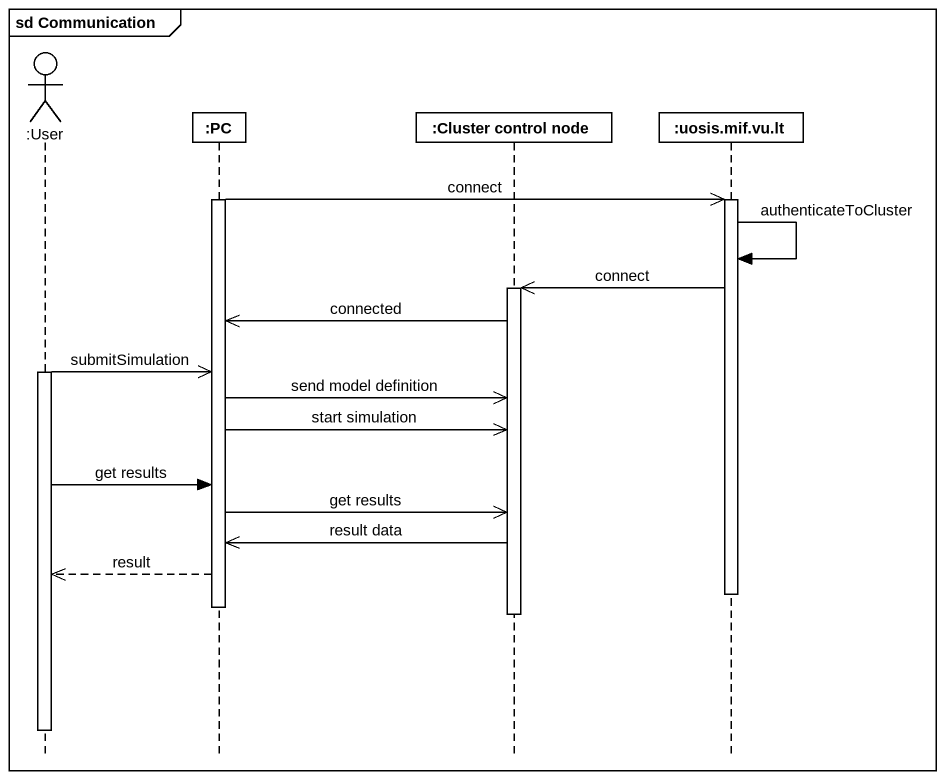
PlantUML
@startuml
mainframe sd Communication
hide footbox
actor ":User" as User
participant ":PC" as PC
participant ":Cluster control node" as Cluster_control_node
participant ":uosis.mif.vu.lt" as uosis_mif_vu_lt

activate PC
PC ->> uosis_mif_vu_lt : connect
activate uosis_mif_vu_lt
uosis_mif_vu_lt -> uosis_mif_vu_lt : authenticateToCluster
uosis_mif_vu_lt ->> Cluster_control_node : connect
activate Cluster_control_node
Cluster_control_node ->> PC : connected
activate User
User ->> PC : submitSimulation
PC ->> Cluster_control_node : send model definition
PC ->> Cluster_control_node : start simulation
User -> PC : get results
PC ->> Cluster_control_node : get results
Cluster_control_node ->> PC : result data
PC -->> User : result
deactivate uosis_mif_vu_lt
deactivate PC
deactivate Cluster_control_node
deactivate User
@enduml
